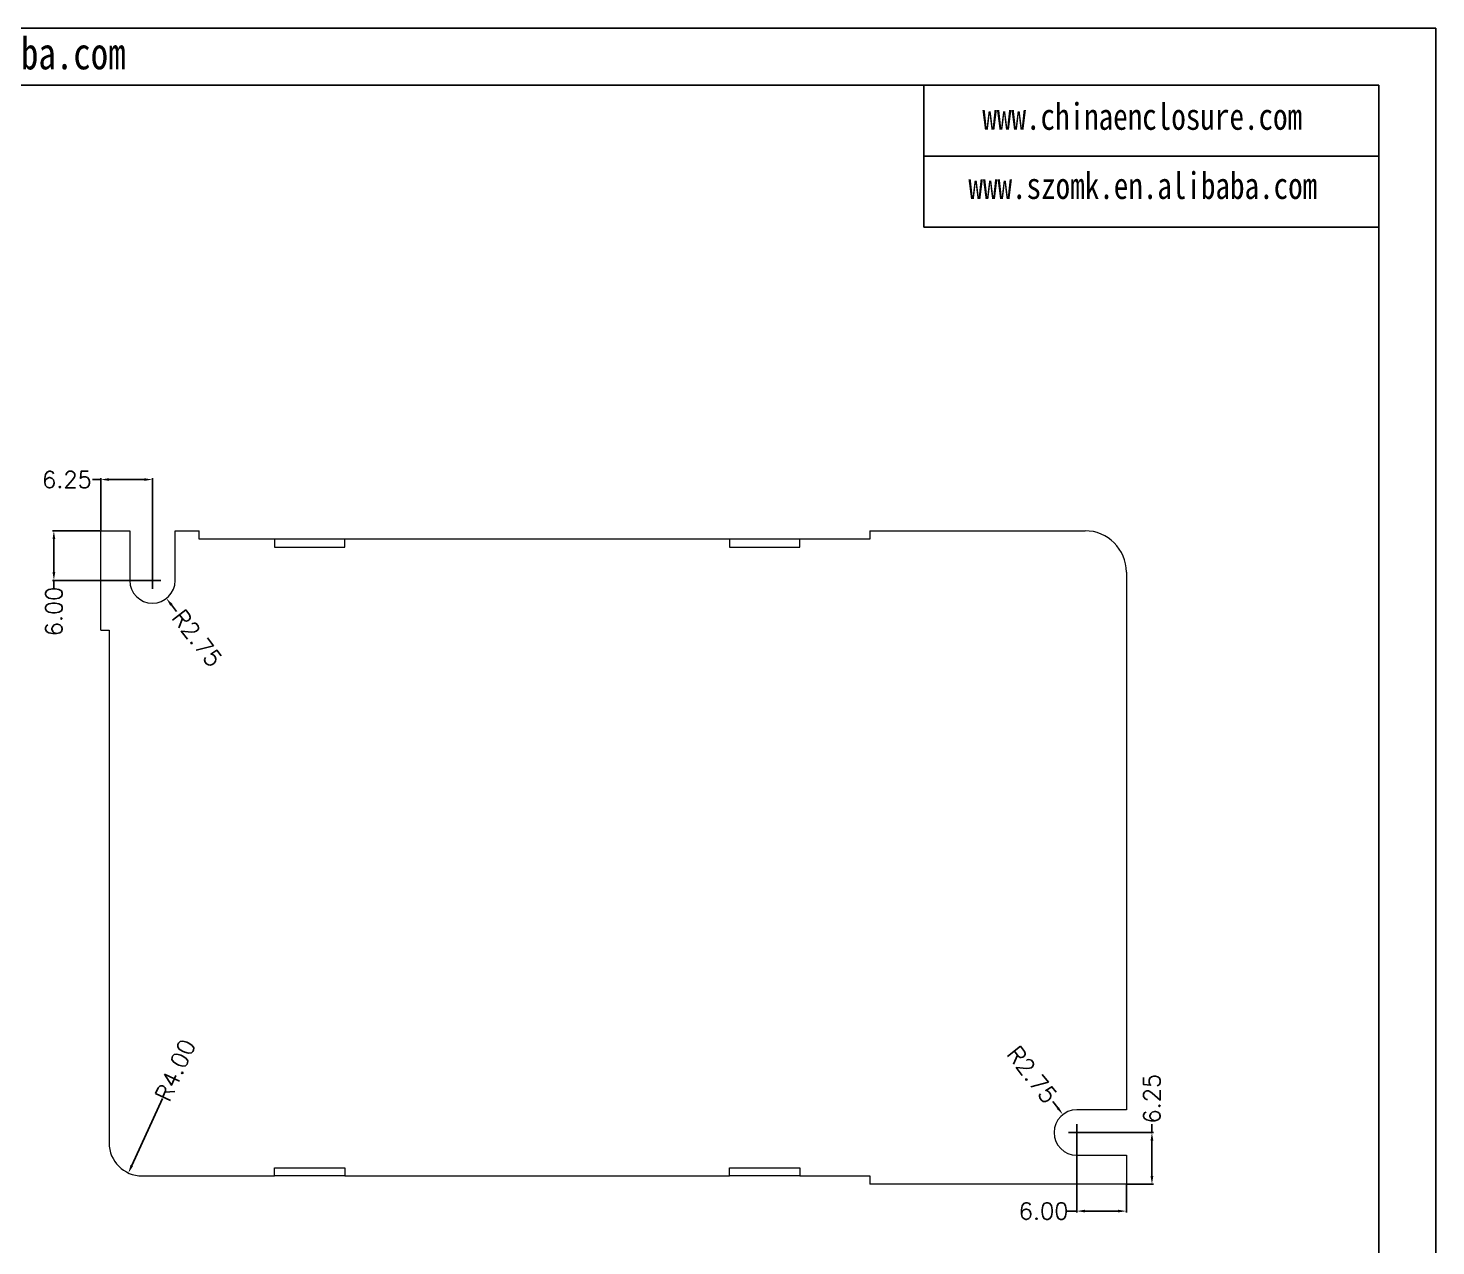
# Model space of a CAD drawing. Header units: inches. Extents: x 1800 to 3196, y 326 to 616.
# Drawn here: x 2038.9 to 2209.1, y 468.6 to 615.9 of the extents above; entities that cross this region are included whole.
import ezdxf

# ---------------------------------------------------------------- set-up
doc = ezdxf.new("R2010")
doc.units = ezdxf.units.IN
doc.header["$LTSCALE"] = 0.05
doc.layers.add('文字', color=81, linetype='Continuous')
doc.styles.get("Standard").update_dxf_attribs({"font": 'txt', "bigfont": 'gbcbig.shx'})
doc.styles.add('宋体', font='', dxfattribs={"width": 0.8, "height": 3.5})
doc.styles.get('宋体').set_extended_font_data('SimSun')
doc.dimstyles.new('2.5', dxfattribs={"dimtxt": 2, "dimasz": 1, "dimexe": 0.18, "dimexo": 0.0625, "dimgap": 0.09, "dimtad": 0, "dimzin": 0, "dimdsep": 46, "dimtxsty": 'Standard', "dimcen": 1, "dimclrd": 3, "dimclre": 3, "dimclrt": 256, "dimadec": 0, "dimazin": 2, "dimtfac": 1, "dimtofl": 0, "dimtmove": 0, "dimatfit": 3, "dimfxl": 1, "dimtolj": 1, "dimtzin": 0, "dimarcsym": 0})

# ---------------------------------------------------------------- blocks, each defined once
blk = doc.blocks.new('*D293')
at = {"color": 3, "lineweight": -2}
for p, q in [((2047.66, 561.28), (2046.66, 561.28)), ((2047.66, 555.15), (2047.66, 561.46)), ((2052.91, 561.28), (2048.66, 561.28)), ((2053.91, 549.15), (2053.91, 561.46))]:
    blk.add_line(p, q, dxfattribs=at)
at = {"color": 3}
for points in [[(2048.66, 561.45), (2048.66, 561.12), (2047.66, 561.28)], [(2052.91, 561.45), (2052.91, 561.12), (2053.91, 561.28)]]:
    blk.add_solid(points, dxfattribs=at)
at = {"layer": 'Defpoints', "color": 0}
for p in [(2053.91, 561.28), (2047.66, 555.09), (2053.91, 549.09)]:
    blk.add_point(p, dxfattribs=at)
at = {"insert": (2043.57, 561.28), "char_height": 2, "attachment_point": 5}
blk.add_mtext('\\A1;6.25', dxfattribs=at)
blk = doc.blocks.new('*D294')
at = {"color": 3, "lineweight": -2}
for p, q in [((2053.91, 548.09), (2053.91, 550.09)), ((2052.91, 549.09), (2054.91, 549.09)), ((2056.82, 545.33), (2056.21, 546.12))]:
    blk.add_line(p, q, dxfattribs=at)
at = {"color": 3}
blk.add_solid([(2056.34, 546.23), (2056.07, 546.02), (2055.59, 546.92)], dxfattribs=at)
at = {"layer": 'Defpoints', "color": 0}
for p in [(2053.91, 549.09), (2055.59, 546.92)]:
    blk.add_point(p, dxfattribs=at)
at = {"insert": (2059.32, 542.1), "char_height": 2, "attachment_point": 5, "rotation": 307.7693}
blk.add_mtext('\\A1;R2.75', dxfattribs=at)
blk = doc.blocks.new('*D295')
at = {"color": 3, "lineweight": -2}
for p, q in [((2047.6, 555.09), (2041.81, 555.09)), ((2041.99, 554.09), (2041.99, 550.09)), ((2053.85, 549.09), (2041.81, 549.09)), ((2041.99, 549.09), (2041.99, 548.09))]:
    blk.add_line(p, q, dxfattribs=at)
at = {"color": 3}
for points in [[(2041.83, 554.09), (2042.16, 554.09), (2041.99, 555.09)], [(2041.83, 550.09), (2042.16, 550.09), (2041.99, 549.09)]]:
    blk.add_solid(points, dxfattribs=at)
at = {"layer": 'Defpoints', "color": 0}
for p in [(2041.99, 555.09), (2047.66, 555.09), (2053.91, 549.09)]:
    blk.add_point(p, dxfattribs=at)
at = {"insert": (2041.99, 545.33), "char_height": 2, "attachment_point": 5, "rotation": 90}
blk.add_mtext('\\A1;6.00', dxfattribs=at)
blk = doc.blocks.new('*D296')
at = {"color": 3, "lineweight": -2}
for p, q in [((2165.66, 482.28), (2165.66, 472.66)), ((2171.66, 476.03), (2171.66, 472.66)), ((2165.66, 472.84), (2164.41, 472.84)), ((2170.66, 472.84), (2166.66, 472.84))]:
    blk.add_line(p, q, dxfattribs=at)
at = {"color": 3}
for points in [[(2166.66, 473.01), (2166.66, 472.68), (2165.66, 472.84)], [(2170.66, 473.01), (2170.66, 472.68), (2171.66, 472.84)]]:
    blk.add_solid(points, dxfattribs=at)
at = {"layer": 'Defpoints', "color": 0}
for p in [(2165.66, 482.34), (2171.66, 476.09), (2165.66, 472.84)]:
    blk.add_point(p, dxfattribs=at)
at = {"insert": (2161.65, 472.84), "char_height": 2, "attachment_point": 5}
blk.add_mtext('\\A1;6.00', dxfattribs=at)
blk = doc.blocks.new('*D297')
at = {"color": 3, "lineweight": -2}
for p, q in [((2165.72, 482.34), (2174.93, 482.34)), ((2174.75, 482.34), (2174.75, 483.34)), ((2174.75, 477.09), (2174.75, 481.34)), ((2171.72, 476.09), (2174.93, 476.09))]:
    blk.add_line(p, q, dxfattribs=at)
at = {"color": 3}
for points in [[(2174.58, 481.34), (2174.92, 481.34), (2174.75, 482.34)], [(2174.58, 477.09), (2174.92, 477.09), (2174.75, 476.09)]]:
    blk.add_solid(points, dxfattribs=at)
at = {"layer": 'Defpoints', "color": 0}
for p in [(2165.66, 482.34), (2174.75, 482.34), (2171.66, 476.09)]:
    blk.add_point(p, dxfattribs=at)
at = {"insert": (2174.75, 486.43), "char_height": 2, "attachment_point": 5, "rotation": 90}
blk.add_mtext('\\A1;6.25', dxfattribs=at)
blk = doc.blocks.new('*D298')
at = {"color": 3, "lineweight": -2}
for p, q in [((2162.76, 486.1), (2163.37, 485.31)), ((2164.66, 482.34), (2166.66, 482.34)), ((2165.66, 481.34), (2165.66, 483.34))]:
    blk.add_line(p, q, dxfattribs=at)
at = {"color": 3}
blk.add_solid([(2163.5, 485.41), (2163.24, 485.21), (2163.98, 484.52)], dxfattribs=at)
at = {"layer": 'Defpoints', "color": 0}
for p in [(2163.98, 484.52), (2165.66, 482.34)]:
    blk.add_point(p, dxfattribs=at)
at = {"insert": (2160.26, 489.34), "char_height": 2, "attachment_point": 5, "rotation": 307.6438}
blk.add_mtext('\\A1;R2.75', dxfattribs=at)
blk = doc.blocks.new('*D299')
at = {"color": 3, "lineweight": -2}
blk.add_line((2055.11, 486.46), (2051.41, 478.36), dxfattribs=at)
at = {"color": 3}
blk.add_solid([(2051.26, 478.43), (2051.57, 478.29), (2051, 477.45)], dxfattribs=at)
at = {"layer": 'Defpoints', "color": 0}
for p in [(2052.66, 481.09), (2051, 477.45)]:
    blk.add_point(p, dxfattribs=at)
at = {"insert": (2056.67, 489.88), "char_height": 2, "attachment_point": 5, "rotation": 65.4862}
blk.add_mtext('\\A1;R4.00', dxfattribs=at)

msp = doc.modelspace()

# ---------------------------------------------------------------- linework, layer by layer
for p, q in [((1800.421, 615.855), (2209.076, 615.855)), ((2209.076, 615.855), (2209.076, 326.907)), ((1807.301, 608.975), (2202.196, 608.975)), ((2147.158, 608.975), (2147.158, 591.776)), ((2202.196, 608.975), (2202.196, 333.787)), ((2147.158, 600.376), (2202.196, 600.376)), ((2147.158, 591.776), (2202.196, 591.776))]:
    msp.add_line(p, q)
at = {"color": 7, "linetype": 'Continuous', "lineweight": 15}
for p, q in [((2047.66, 555.089), (2051.16, 555.089)), ((2047.66, 543.089), (2047.66, 555.089)), ((2051.16, 555.089), (2051.16, 549.089)), ((2056.66, 549.089), (2056.66, 555.089)), ((2056.66, 555.089), (2059.56, 555.089)), ((2059.56, 554.089), (2059.56, 555.089)), ((2140.66, 555.089), (2166.66, 555.089)), ((2140.66, 555.089), (2140.66, 554.089)), ((2068.66, 554.089), (2059.56, 554.089)), ((2068.66, 554.089), (2068.66, 553.089)), ((2077.16, 554.089), (2068.66, 554.089)), ((2123.66, 554.089), (2077.16, 554.089)), ((2077.16, 553.089), (2077.16, 554.089)), ((2123.66, 554.089), (2123.66, 553.089)), ((2132.16, 554.089), (2123.66, 554.089)), ((2132.16, 553.089), (2132.16, 554.089)), ((2140.66, 554.089), (2132.16, 554.089)), ((2068.66, 553.089), (2077.16, 553.089)), ((2123.66, 553.089), (2132.16, 553.089)), ((2171.66, 550.089), (2171.66, 485.089)), ((2047.66, 543.089), (2048.66, 543.089)), ((2048.66, 543.089), (2048.66, 481.089)), ((2171.66, 485.089), (2165.66, 485.089)), ((2165.66, 479.589), (2171.66, 479.589)), ((2171.66, 479.589), (2171.66, 476.089)), ((2052.66, 477.089), (2068.66, 477.089)), ((2068.66, 478.089), (2077.16, 478.089)), ((2068.66, 477.089), (2068.66, 478.089)), ((2077.16, 477.089), (2068.66, 477.089)), ((2077.16, 478.089), (2077.16, 477.089)), ((2077.16, 477.089), (2123.66, 477.089)), ((2123.66, 478.089), (2132.16, 478.089)), ((2123.66, 477.089), (2123.66, 478.089)), ((2132.16, 477.089), (2123.66, 477.089)), ((2132.16, 478.089), (2132.16, 477.089)), ((2132.16, 477.089), (2140.66, 477.089)), ((2140.66, 477.089), (2140.66, 476.089)), ((2171.66, 476.089), (2140.66, 476.089))]:
    msp.add_line(p, q, dxfattribs=at)
for centre, radius, start, end in [((2166.66, 550.089), 5, 0, 90), ((2053.91, 549.089), 2.75, 180, 0), ((2165.66, 482.339), 2.75, 90, 270), ((2052.66, 481.089), 4, 180, 270)]:
    msp.add_arc(centre, radius, start, end, dxfattribs=at)

# ---------------------------------------------------------------- texts
at = {"layer": '文字', "color": 0, "attachment_point": 1, "style": '宋体'}
for s, insert, char_height, width in [('www.szomk.en.alibaba.com', (2000.057, 614.754), 3.87465, 68.0739), ('www.chinaenclosure.com', (2154.249, 606.797), 3.22888, 56.72825), ('www.szomk.en.alibaba.com', (2152.561, 598.436), 3.22888, 56.72825)]:
    msp.add_mtext(s, dxfattribs=dict(at, insert=insert, char_height=char_height, width=width))

# ---------------------------------------------------------------- dimensions: what is measured, and where the dimension line sits
for base, p1, p2, picture, middle in [((2053.91, 561.284), (2047.66, 555.089), (2053.91, 549.089), '*D293', (2043.57, 561.284)), ((2165.66, 472.843), (2171.66, 476.089), (2165.66, 482.339), '*D296', (2161.649, 472.843))]:
    dim = msp.add_linear_dim(base=base, p1=p1, p2=p2, dimstyle='2.5')
    dim.commit()
    dim.dimension.update_dxf_attribs({"geometry": picture, "text_midpoint": middle, "dimtype": 160})
for base, p1, p2, picture, middle in [((2041.994, 555.089), (2053.91, 549.089), (2047.66, 555.089), '*D295', (2041.994, 545.333)), ((2174.751, 482.339), (2171.66, 476.089), (2165.66, 482.339), '*D297', (2174.751, 486.429))]:
    dim = msp.add_linear_dim(base=base, p1=p1, p2=p2, angle=90, dimstyle='2.5')
    dim.commit()
    dim.dimension.update_dxf_attribs({"geometry": picture, "text_midpoint": middle, "dimtype": 160})
for center, mpoint, picture, middle in [((2053.91, 549.089), (2055.594, 546.915), '*D294', (2059.324, 542.101)), ((2165.66, 482.339), (2163.98, 484.517), '*D298', (2160.261, 489.339))]:
    dim = msp.add_radius_dim(center=center, mpoint=mpoint, dimstyle='2.5')
    dim.commit()
    dim.dimension.update_dxf_attribs({"geometry": picture, "text_midpoint": middle})
dim = msp.add_radius_dim(center=(2052.66, 481.089), mpoint=(2051, 477.45), dimstyle='2.5', override={"dimtmove": 1})
dim.commit()
dim.dimension.update_dxf_attribs({"geometry": '*D299', "text_midpoint": (2056.669, 489.881), "dimtype": 164})

doc.saveas('drawing.dxf')
